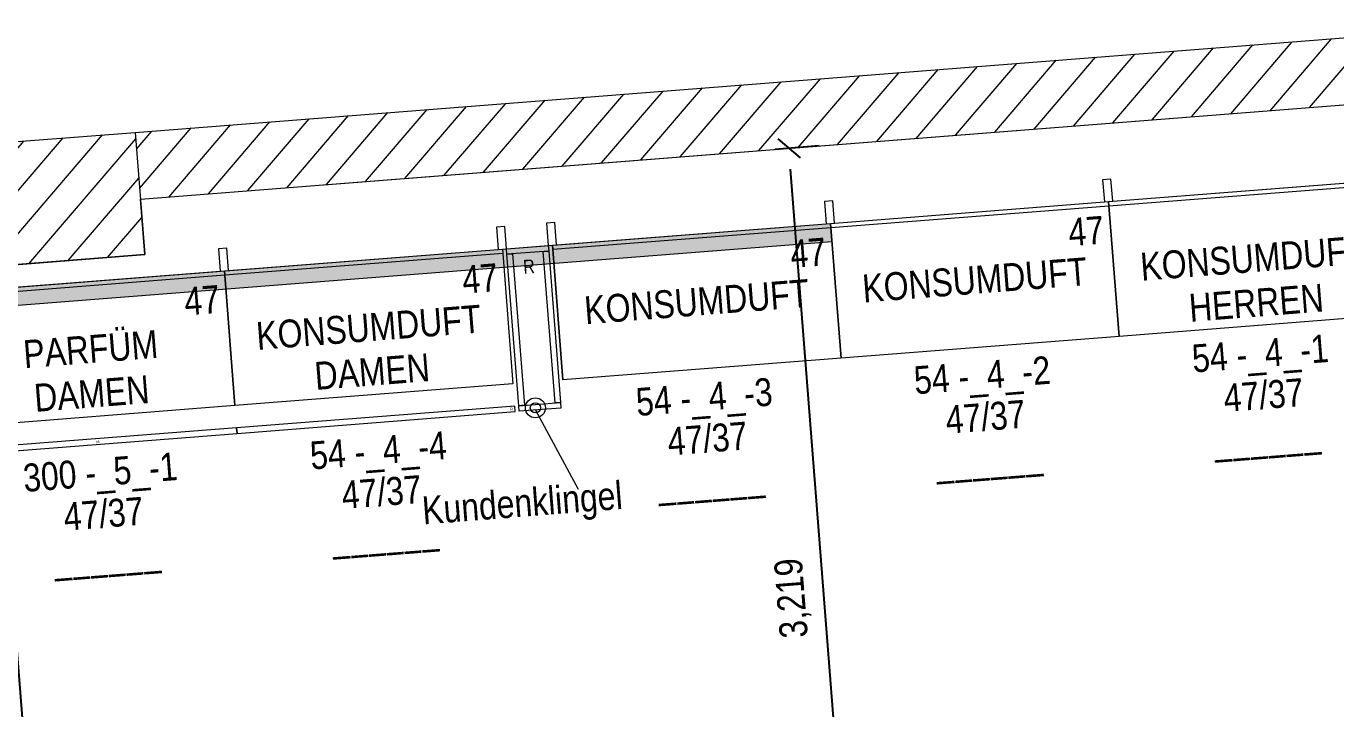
# Model space of a CAD drawing. Header units: millimetres. Extents: x 1954135 to 2038297, y 1349223 to 1397094.
# Drawn here: x 1978529 to 1983225, y 1382983 to 1385432 of the extents above; entities that cross this region are included whole.
import ezdxf
from ezdxf.enums import TextEntityAlignment as Align

# ---------------------------------------------------------------- set-up
doc = ezdxf.new("R2010")
doc.units = ezdxf.units.MM
doc.header["$MEASUREMENT"] = 0
doc.layers.get('Defpoints').update_dxf_attribs({"lineweight": 0})
for name, color, linetype, lineweight in [('01_Grundriss (Construction)', 7, 'Continuous', 0), ('10_Einrichtung', 7, 'Continuous', 0), ('10_Einrichtung (Construction)', 7, 'Continuous', 0), ('12_Deko', 7, 'Continuous', 0), ('13_Ladenbau', 94, 'Continuous', 0), ('20_Sortimentierung', 7, 'Continuous', 0), ('21_Modulnummer', 7, 'Continuous', 0), ('TXT Schrift allgemein', 7, 'Continuous', 13)]:
    doc.layers.add(name, color=color, linetype=linetype, lineweight=lineweight)
doc.styles.add('Rossmann', font='ARIALN.TTF', dxfattribs={"height": 100})
doc.styles.add('Style-Arial Narrow', font='ARIALN.TTF')
doc.dimstyles.new('Rossmann', dxfattribs={"dimtxt": 100, "dimasz": 75, "dimexe": 50, "dimexo": 0.0625, "dimgap": 50, "dimtad": 1, "dimdec": 3, "dimlfac": 0.001, "dimzin": 3, "dimtxsty": 'Rossmann', "dimcen": 0, "dimadec": 3, "dimazin": 0, "dimtfac": 1, "dimtdec": 0, "dimtofl": 0, "dimtmove": 0, "dimatfit": 1, "dimfxl": 200, "dimfxlon": 1, "dimfrac": 2, "dimtolj": 1, "dimtzin": 3, "dimarcsym": 0})

# ---------------------------------------------------------------- blocks, each defined once
blk = doc.blocks.new('_Oblique-1')
at = {"color": 0, "linetype": 'ByBlock', "lineweight": -2}
blk.add_line((0.5, 0.5), (-0.5, -0.5), dxfattribs=at)
blk = doc.blocks.new('*D372')
at = {"layer": '10_Einrichtung', "color": 0, "linetype": 'ByBlock', "lineweight": -2, "transparency": 16777216}
for p, q in [((1978240.7, 1383889.5), (1978489.9, 1383909)), ((1978383.4, 1382066.1), (1978632.6, 1382085.6))]:
    blk.add_line(p, q, dxfattribs=at)
at = {"layer": '10_Einrichtung', "color": 0, "linetype": 'Continuous', "lineweight": -2, "transparency": 16777216}
blk.add_line((1978445.9, 1383830.4), (1978576.9, 1382156.5), dxfattribs=at)
at = {"layer": 'Defpoints', "color": 0, "linetype": 'Continuous', "lineweight": 0, "transparency": 16777216}
for p in [(1977790, 1383854.3), (1978582.8, 1382081.7), (1977696.9, 1382012.4)]:
    blk.add_point(p, dxfattribs=at)
at = {"layer": '10_Einrichtung', "color": 0, "linetype": 'Continuous', "lineweight": -2, "transparency": 16777216, "xscale": 75, "yscale": 75, "zscale": 75}
for p, rotation in [((1978440, 1383905.1), 94.47537400066294), ((1978582.8, 1382081.7), 274.475374000663)]:
    blk.add_blockref('_Oblique-1', p, dxfattribs=dict(at, rotation=rotation))
at = {"layer": '10_Einrichtung', "color": 0, "linetype": 'Continuous', "lineweight": 0, "transparency": 16777216, "insert": (1978401.6, 1382984.8), "char_height": 100, "attachment_point": 5, "rotation": 94.4754, "style": 'Style-Arial Narrow'}
blk.add_mtext('\\A1;1,829', dxfattribs=at)
blk = doc.blocks.new('*U1302')
at = {"layer": '10_Einrichtung', "color": 7, "linetype": 'Continuous', "lineweight": 0}
blk.add_line((-500, 187.5), (500, 187.5), dxfattribs=at)
at = {"layer": '10_Einrichtung', "color": 7, "linetype": 'Continuous', "lineweight": 0, "flags": 128}
for points in [[(-485, 282.5), (-515, 282.5), (-515, 202.5), (-485, 202.5)], [(515, 282.5), (485, 282.5), (485, 202.5), (515, 202.5)], [(-500, 202.5), (500, 202.5), (500, -282.5), (-500, -282.5)]]:
    blk.add_lwpolyline(points, close=True, dxfattribs=at)
at = {"layer": '10_Einrichtung (Construction)', "color": 3, "linetype": 'Continuous', "lineweight": 0}
for p, q in [((-500, 202.5), (-500, -282.5)), ((500, 202.5), (500, -282.5))]:
    blk.add_line(p, q, dxfattribs=at)
at = {"layer": '10_Einrichtung (Construction)', "color": 5, "linetype": 'Continuous', "lineweight": 0}
blk.add_line((-500, 202.5), (500, 202.5), dxfattribs=at)
at = {"layer": '10_Einrichtung', "color": 7, "linetype": 'Continuous', "lineweight": 0, "style": 'Rossmann'}
blk.add_text('47', height=100, dxfattribs=at).set_placement((411.7, 103.6), align=Align.MIDDLE_CENTER)
blk = doc.blocks.new('R1 47_176')
at = {"layer": '10_Einrichtung', "color": 7, "linetype": 'Continuous', "lineweight": 0}
blk.add_blockref('*U1302', (500, -242.5), dxfattribs=at)
blk = doc.blocks.new('I1 47_176')
at = {"layer": '10_Einrichtung', "color": 7, "linetype": 'Continuous', "lineweight": 0}
blk.add_blockref('R1 47_176', (0, 0), dxfattribs=at)
at = {"layer": '20_Sortimentierung', "color": 7, "linetype": 'Continuous', "lineweight": 0, "style": 'Style-Arial Narrow'}
blk.add_attdef('I1 47_176_0', text='', height=100, dxfattribs=at).set_placement((500, -282.5), align=Align.MIDDLE_CENTER)
at = {"layer": '21_Modulnummer', "color": 7, "linetype": 'Continuous', "lineweight": 0, "insert": (500, -575), "char_height": 100, "attachment_point": 2, "line_spacing_factor": 0.6, "style": 'Style-Arial Narrow'}
blk.add_mtext('54 -_4_-2', dxfattribs=at)
at = {"layer": '21_Modulnummer', "color": 251, "linetype": 'Continuous', "lineweight": 0, "style": 'Style-Arial Narrow'}
blk.add_attdef('I1 47_176_0', text='', height=100, dxfattribs=at).set_placement((500, -725), align=Align.TOP_CENTER)
at = {"layer": '21_Modulnummer', "color": 5, "linetype": 'Continuous', "lineweight": 0, "style": 'Style-Arial Narrow'}
blk.add_attdef('I1 47_176_0', text='', height=100, dxfattribs=at).set_placement((500, -875), align=Align.TOP_CENTER)
blk = doc.blocks.new('*U1305')
at = {"layer": '10_Einrichtung', "color": 7, "linetype": 'Continuous', "lineweight": 0}
blk.add_line((-500, 187.5), (500, 187.5), dxfattribs=at)
at = {"layer": '10_Einrichtung', "color": 7, "linetype": 'Continuous', "lineweight": 0, "flags": 128}
for points in [[(-485, 282.5), (-515, 282.5), (-515, 202.5), (-485, 202.5)], [(515, 282.5), (485, 282.5), (485, 202.5), (515, 202.5)], [(-500, 202.5), (500, 202.5), (500, -282.5), (-500, -282.5)]]:
    blk.add_lwpolyline(points, close=True, dxfattribs=at)
at = {"layer": '10_Einrichtung (Construction)', "color": 3, "linetype": 'Continuous', "lineweight": 0}
for p, q in [((-500, 202.5), (-500, -282.5)), ((500, 202.5), (500, -282.5))]:
    blk.add_line(p, q, dxfattribs=at)
at = {"layer": '10_Einrichtung (Construction)', "color": 5, "linetype": 'Continuous', "lineweight": 0}
blk.add_line((-500, 202.5), (500, 202.5), dxfattribs=at)
at = {"layer": '10_Einrichtung', "color": 7, "linetype": 'Continuous', "lineweight": 0, "style": 'Rossmann'}
blk.add_text('47', height=100, dxfattribs=at).set_placement((411.7, 103.6), align=Align.MIDDLE_CENTER)
blk = doc.blocks.new('R1 47_177')
at = {"layer": '10_Einrichtung', "color": 7, "linetype": 'Continuous', "lineweight": 0}
blk.add_blockref('*U1305', (500, -242.5), dxfattribs=at)
blk = doc.blocks.new('I1 47_177')
at = {"layer": '10_Einrichtung', "color": 7, "linetype": 'Continuous', "lineweight": 0}
blk.add_blockref('R1 47_177', (0, 0), dxfattribs=at)
at = {"layer": '20_Sortimentierung', "color": 7, "linetype": 'Continuous', "lineweight": 0, "style": 'Style-Arial Narrow'}
blk.add_attdef('I1 47_177_0', text='', height=100, dxfattribs=at).set_placement((500, -282.5), align=Align.MIDDLE_CENTER)
at = {"layer": '21_Modulnummer', "color": 7, "linetype": 'Continuous', "lineweight": 0, "insert": (500, -575), "char_height": 100, "attachment_point": 2, "line_spacing_factor": 0.6, "style": 'Style-Arial Narrow'}
blk.add_mtext('54 -_4_-3', dxfattribs=at)
at = {"layer": '21_Modulnummer', "color": 251, "linetype": 'Continuous', "lineweight": 0, "style": 'Style-Arial Narrow'}
blk.add_attdef('I1 47_177_0', text='', height=100, dxfattribs=at).set_placement((500, -725), align=Align.TOP_CENTER)
at = {"layer": '21_Modulnummer', "color": 5, "linetype": 'Continuous', "lineweight": 0, "style": 'Style-Arial Narrow'}
blk.add_attdef('I1 47_177_0', text='', height=100, dxfattribs=at).set_placement((500, -875), align=Align.TOP_CENTER)
blk = doc.blocks.new('*U1314')
at = {"layer": '10_Einrichtung', "color": 7, "linetype": 'Continuous', "lineweight": 0}
blk.add_line((-500, 187.5), (500, 187.5), dxfattribs=at)
at = {"layer": '10_Einrichtung', "color": 7, "linetype": 'Continuous', "lineweight": 0, "flags": 128}
for points in [[(-485, 282.5), (-515, 282.5), (-515, 202.5), (-485, 202.5)], [(515, 282.5), (485, 282.5), (485, 202.5), (515, 202.5)], [(-500, 202.5), (500, 202.5), (500, -282.5), (-500, -282.5)]]:
    blk.add_lwpolyline(points, close=True, dxfattribs=at)
at = {"layer": '10_Einrichtung (Construction)', "color": 3, "linetype": 'Continuous', "lineweight": 0}
for p, q in [((-500, 202.5), (-500, -282.5)), ((500, 202.5), (500, -282.5))]:
    blk.add_line(p, q, dxfattribs=at)
at = {"layer": '10_Einrichtung (Construction)', "color": 5, "linetype": 'Continuous', "lineweight": 0}
blk.add_line((-500, 202.5), (500, 202.5), dxfattribs=at)
at = {"layer": '10_Einrichtung', "color": 7, "linetype": 'Continuous', "lineweight": 0, "style": 'Rossmann'}
blk.add_text('47', height=100, dxfattribs=at).set_placement((411.7, 103.6), align=Align.MIDDLE_CENTER)
blk = doc.blocks.new('R1 47_180')
at = {"layer": '10_Einrichtung', "color": 7, "linetype": 'Continuous', "lineweight": 0}
blk.add_blockref('*U1314', (500, -242.5), dxfattribs=at)
blk = doc.blocks.new('I1 47_180')
at = {"layer": '10_Einrichtung', "color": 7, "linetype": 'Continuous', "lineweight": 0}
blk.add_blockref('R1 47_180', (0, 0), dxfattribs=at)
at = {"layer": '20_Sortimentierung', "color": 7, "linetype": 'Continuous', "lineweight": 0, "style": 'Style-Arial Narrow'}
blk.add_attdef('I1 47_180_0', text='', height=100, dxfattribs=at).set_placement((500, -282.5), align=Align.MIDDLE_CENTER)
at = {"layer": '21_Modulnummer', "color": 7, "linetype": 'Continuous', "lineweight": 0, "insert": (500, -575), "char_height": 100, "attachment_point": 2, "line_spacing_factor": 0.6, "style": 'Style-Arial Narrow'}
blk.add_mtext('54 -_4_-1', dxfattribs=at)
at = {"layer": '21_Modulnummer', "color": 251, "linetype": 'Continuous', "lineweight": 0, "style": 'Style-Arial Narrow'}
blk.add_attdef('I1 47_180_0', text='', height=100, dxfattribs=at).set_placement((500, -725), align=Align.TOP_CENTER)
at = {"layer": '21_Modulnummer', "color": 5, "linetype": 'Continuous', "lineweight": 0, "style": 'Style-Arial Narrow'}
blk.add_attdef('I1 47_180_0', text='', height=100, dxfattribs=at).set_placement((500, -875), align=Align.TOP_CENTER)
blk = doc.blocks.new('*U1317')
at = {"layer": '10_Einrichtung', "color": 7, "linetype": 'Continuous', "lineweight": 0}
blk.add_line((-500, 187.5), (500, 187.5), dxfattribs=at)
at = {"layer": '10_Einrichtung', "color": 7, "linetype": 'Continuous', "lineweight": 0, "flags": 128}
for points in [[(-485, 282.5), (-515, 282.5), (-515, 202.5), (-485, 202.5)], [(515, 282.5), (485, 282.5), (485, 202.5), (515, 202.5)], [(-500, 202.5), (500, 202.5), (500, -282.5), (-500, -282.5)]]:
    blk.add_lwpolyline(points, close=True, dxfattribs=at)
at = {"layer": '10_Einrichtung (Construction)', "color": 3, "linetype": 'Continuous', "lineweight": 0}
for p, q in [((-500, 202.5), (-500, -282.5)), ((500, 202.5), (500, -282.5))]:
    blk.add_line(p, q, dxfattribs=at)
at = {"layer": '10_Einrichtung (Construction)', "color": 5, "linetype": 'Continuous', "lineweight": 0}
blk.add_line((-500, 202.5), (500, 202.5), dxfattribs=at)
at = {"layer": '10_Einrichtung', "color": 7, "linetype": 'Continuous', "lineweight": 0, "style": 'Rossmann'}
blk.add_text('47', height=100, dxfattribs=at).set_placement((411.7, 103.6), align=Align.MIDDLE_CENTER)
blk = doc.blocks.new('R1 47_181')
at = {"layer": '10_Einrichtung', "color": 7, "linetype": 'Continuous', "lineweight": 0}
blk.add_blockref('*U1317', (500, -242.5), dxfattribs=at)
blk = doc.blocks.new('I1 47_181')
at = {"layer": '10_Einrichtung', "color": 7, "linetype": 'Continuous', "lineweight": 0}
blk.add_blockref('R1 47_181', (0, 0), dxfattribs=at)
at = {"layer": '20_Sortimentierung', "color": 7, "linetype": 'Continuous', "lineweight": 0, "style": 'Style-Arial Narrow'}
blk.add_attdef('I1 47_181_0', text='', height=100, dxfattribs=at).set_placement((500, -282.5), align=Align.MIDDLE_CENTER)
at = {"layer": '21_Modulnummer', "color": 7, "linetype": 'Continuous', "lineweight": 0, "insert": (500, -675), "char_height": 100, "attachment_point": 2, "line_spacing_factor": 0.6, "style": 'Style-Arial Narrow'}
blk.add_mtext('54 -_4_-4', dxfattribs=at)
at = {"layer": '21_Modulnummer', "color": 251, "linetype": 'Continuous', "lineweight": 0, "style": 'Style-Arial Narrow'}
blk.add_attdef('I1 47_181_0', text='', height=100, dxfattribs=at).set_placement((500, -825), align=Align.TOP_CENTER)
at = {"layer": '21_Modulnummer', "color": 5, "linetype": 'Continuous', "lineweight": 0, "style": 'Style-Arial Narrow'}
blk.add_attdef('I1 47_181_0', text='', height=100, dxfattribs=at).set_placement((500, -975), align=Align.TOP_CENTER)
blk = doc.blocks.new('*U1320')
at = {"layer": '10_Einrichtung', "color": 7, "linetype": 'Continuous', "lineweight": 0}
blk.add_line((-500, 187.5), (500, 187.5), dxfattribs=at)
at = {"layer": '10_Einrichtung', "color": 7, "linetype": 'Continuous', "lineweight": 0, "flags": 128}
for points in [[(-485, 282.5), (-515, 282.5), (-515, 202.5), (-485, 202.5)], [(515, 282.5), (485, 282.5), (485, 202.5), (515, 202.5)], [(-500, 202.5), (500, 202.5), (500, -282.5), (-500, -282.5)]]:
    blk.add_lwpolyline(points, close=True, dxfattribs=at)
at = {"layer": '10_Einrichtung (Construction)', "color": 3, "linetype": 'Continuous', "lineweight": 0}
for p, q in [((-500, 202.5), (-500, -282.5)), ((500, 202.5), (500, -282.5))]:
    blk.add_line(p, q, dxfattribs=at)
at = {"layer": '10_Einrichtung (Construction)', "color": 5, "linetype": 'Continuous', "lineweight": 0}
blk.add_line((-500, 202.5), (500, 202.5), dxfattribs=at)
at = {"layer": '10_Einrichtung', "color": 7, "linetype": 'Continuous', "lineweight": 0, "style": 'Rossmann'}
blk.add_text('47', height=100, dxfattribs=at).set_placement((411.7, 103.6), align=Align.MIDDLE_CENTER)
blk = doc.blocks.new('R1 47_182')
at = {"layer": '10_Einrichtung', "color": 7, "linetype": 'Continuous', "lineweight": 0}
blk.add_blockref('*U1320', (500, -242.5), dxfattribs=at)
blk = doc.blocks.new('I1 47_182')
at = {"layer": '10_Einrichtung', "color": 7, "linetype": 'Continuous', "lineweight": 0}
blk.add_blockref('R1 47_182', (0, 0), dxfattribs=at)
at = {"layer": '20_Sortimentierung', "color": 7, "linetype": 'Continuous', "lineweight": 0, "style": 'Style-Arial Narrow'}
blk.add_attdef('I1 47_182_0', text='', height=100, dxfattribs=at).set_placement((500, -282.5), align=Align.MIDDLE_CENTER)
at = {"layer": '21_Modulnummer', "color": 7, "linetype": 'Continuous', "lineweight": 0, "insert": (500, -675), "char_height": 100, "attachment_point": 2, "line_spacing_factor": 0.6, "style": 'Style-Arial Narrow'}
blk.add_mtext('300 -_5_-1', dxfattribs=at)
at = {"layer": '21_Modulnummer', "color": 251, "linetype": 'Continuous', "lineweight": 0, "style": 'Style-Arial Narrow'}
blk.add_attdef('I1 47_182_0', text='', height=100, dxfattribs=at).set_placement((500, -825), align=Align.TOP_CENTER)
at = {"layer": '21_Modulnummer', "color": 5, "linetype": 'Continuous', "lineweight": 0, "style": 'Style-Arial Narrow'}
blk.add_attdef('I1 47_182_0', text='', height=100, dxfattribs=at).set_placement((500, -975), align=Align.TOP_CENTER)
blk = doc.blocks.new('*U1362')
at = {"layer": '10_Einrichtung', "color": 254, "linetype": 'Continuous', "lineweight": 13, "flags": 128}
for points in [[(75, 272.5), (-75, 272.5), (-75, 292.5), (75, 292.5)], [(-75, -272.5), (-75, 272.5), (-55, 272.5), (-55, -272.5)], [(55, -272.5), (55, 272.5), (75, 272.5), (75, -272.5)], [(75, -292.5), (-75, -292.5), (-75, -272.5), (75, -272.5)]]:
    blk.add_lwpolyline(points, close=True, dxfattribs=at)
blk = doc.blocks.new('*U1363')
at = {"layer": '10_Einrichtung', "color": 7, "linetype": 'Continuous', "lineweight": 0, "flags": 128}
for points in [[(-105, -40), (-75, -40), (-75, 40), (-105, 40)], [(75, -40), (105, -40), (105, 40), (75, 40)]]:
    blk.add_lwpolyline(points, close=True, dxfattribs=at)
blk = doc.blocks.new('*U1361')
at = {"layer": '10_Einrichtung', "color": 7, "linetype": 'Continuous', "lineweight": 0, "rotation": 180}
blk.add_blockref('*U1363', (0, 292.5), dxfattribs=at)
at = {"layer": '10_Einrichtung', "color": 254, "linetype": 'Continuous', "lineweight": 13, "rotation": 180}
blk.add_blockref('*U1362', (0, -40), dxfattribs=at)
blk = doc.blocks.new('Parr-A-i')
at = {"layer": '10_Einrichtung', "color": 254, "linetype": 'Continuous', "lineweight": 13, "rotation": 180}
blk.add_blockref('*U1361', (-90, 292.5), dxfattribs=at)
at = {"layer": '10_Einrichtung', "color": 7, "linetype": 'Continuous', "style": 'Style-Arial Narrow'}
blk.add_text('R', height=50, rotation=180, dxfattribs=at).set_placement((-90, 85), align=Align.TOP_CENTER)
blk = doc.blocks.new('*U1299')
at = {"layer": '10_Einrichtung (Construction)', "color": 5, "linetype": 'Continuous', "lineweight": 13}
for radius in [45, 22.9]:
    blk.add_circle((0, 0), radius, dxfattribs=at)
blk = doc.blocks.new('*U1298')
at = {"layer": '10_Einrichtung (Construction)', "color": 5, "linetype": 'Continuous', "lineweight": 0}
blk.add_line((-283.6, 218.6), (-151.5, -78.4), dxfattribs=at)
at = {"layer": '10_Einrichtung', "color": 5, "linetype": 'Continuous', "lineweight": 13, "xscale": 0.79663892663038, "yscale": 0.79663892663038, "zscale": 0.79663892663038}
blk.add_blockref('*U1299', (-282, 225), dxfattribs=at)
at = {"layer": '10_Einrichtung', "color": 5, "linetype": 'Continuous', "lineweight": 0, "style": 'Rossmann'}
blk.add_text('Kundenklingel', height=100, dxfattribs=at).set_placement((-355.6, -110.8), align=Align.MIDDLE_CENTER)
blk = doc.blocks.new('*D1484')
at = {"layer": '13_Ladenbau', "color": 0, "linetype": 'ByBlock', "lineweight": -2, "transparency": 16777216}
for p, q in [((1981372.7, 1385002.3), (1981214.6, 1384989.9)), ((1981316.3, 1381769.1), (1981565.5, 1381788.6))]:
    blk.add_line(p, q, dxfattribs=at)
at = {"layer": '13_Ladenbau', "color": 94, "linetype": 'Continuous', "lineweight": -2, "transparency": 16777216}
blk.add_line((1981509.8, 1381859.4), (1981270.3, 1384919.1), dxfattribs=at)
at = {"layer": 'Defpoints', "color": 0, "linetype": 'Continuous', "lineweight": 0, "transparency": 16777216}
for p in [(1981264.5, 1384993.8), (1981372.8, 1385002.3), (1981030.2, 1381746.7)]:
    blk.add_point(p, dxfattribs=at)
at = {"layer": '13_Ladenbau', "color": 94, "linetype": 'Continuous', "lineweight": -2, "transparency": 16777216, "xscale": 75, "yscale": 75, "zscale": 75}
for p, rotation in [((1981264.5, 1384993.8), 94.47537400065903), ((1981515.7, 1381784.7), 274.475374000659)]:
    blk.add_blockref('_Oblique-1', p, dxfattribs=dict(at, rotation=rotation))
at = {"layer": '13_Ladenbau', "color": 0, "linetype": 'Continuous', "lineweight": 0, "transparency": 16777216, "insert": (1981280.3, 1383380.7), "char_height": 100, "attachment_point": 5, "rotation": 94.4754, "style": 'Style-Arial Narrow'}
blk.add_mtext('\\A1;3,219', dxfattribs=at)

msp = doc.modelspace()

# ---------------------------------------------------------------- hatches: boundary and pattern name
at = {"layer": '01_Grundriss (Construction)', "linetype": 'Continuous', "lineweight": 0}
h = msp.add_hatch(dxfattribs=at)
h.set_pattern_fill('HATCH', style=0, pattern_type=2)
h.set_pattern_definition([(49.4754, (1981253.89, 1384022.23), (-76.0127, 64.9775), [])])
h.paths.add_polyline_path([(1978938.7672, 1384811.8127), (1983803.8879, 1385192.6021), (1983785.1606, 1385431.8703), (1978920.0399, 1385051.081)], flags=0)
h = msp.add_hatch(dxfattribs=at)
h.set_pattern_fill('HATCH', style=0, pattern_type=2)
h.set_pattern_definition([(49.475, (1978680.21, 1384590.96), (-76.013, 64.977), [])])
h.paths.add_polyline_path([(1978371.7169, 1385008.1641), (1978920.0399, 1385051.081), (1978954.3734, 1384612.4226), (1978406.0503, 1384569.5057)], flags=0)

# ---------------------------------------------------------------- linework, layer by layer
at = {"layer": '01_Grundriss (Construction)', "lineweight": 0}
for p, q in [((1978920.0399, 1385051.081), (1983785.1606, 1385431.8703)), ((1978938.7672, 1384811.8127), (1983803.8879, 1385192.6021))]:
    msp.add_line(p, q, dxfattribs=at)
at = {"layer": '01_Grundriss (Construction)', "color": 7, "linetype": 'Continuous', "lineweight": 0}
for p, q in [((1978938.7672, 1384811.8127), (1983803.8879, 1385192.6021)), ((1979596.7549, 1384863.3129), (1983803.8879, 1385192.6021)), ((1978954.3734, 1384612.4226), (1978938.7672, 1384811.8127)), ((1978406.0503, 1384569.5057), (1978954.3734, 1384612.4226))]:
    msp.add_line(p, q, dxfattribs=at)
at = {"layer": '01_Grundriss (Construction)', "color": 7, "linetype": 'Continuous', "lineweight": 0, "flags": 128}
msp.add_lwpolyline([(1978371.7169, 1385008.1641), (1978920.0399, 1385051.081), (1978954.3734, 1384612.4226), (1978406.0503, 1384569.5057)], close=True, dxfattribs=at)
at = {"layer": '10_Einrichtung', "color": 254, "linetype": 'Continuous', "lineweight": 13, "true_color": 0xf5deb3, "flags": 128}
for points in [[(1980280.8003, 1384069.2684), (1979283.8494, 1383991.2378), (1979285.41, 1383971.2987), (1980282.361, 1384049.3293)], [(1979283.8494, 1383991.2378), (1978286.8984, 1383913.2071), (1978288.459, 1383893.2681), (1979285.41, 1383971.2987)]]:
    msp.add_lwpolyline(points, close=True, dxfattribs=at)
at = {"layer": '12_Deko', "color": 254, "linetype": 'Continuous', "true_color": 0xf5deb3, "transparency": 33554636, "flags": 128}
msp.add_lwpolyline([(1975072.5071, 1384228.3471), (1981413.1152, 1384724.6218), (1981418.3121, 1384658.2235), (1975077.704, 1384161.9489)], close=True, dxfattribs=at)
at = {"layer": '12_Deko', "color": 254, "linetype": 'Continuous', "true_color": 0xf5deb3, "transparency": 33554636, "extrusion": (0, 0, -1)}
msp.add_solid([(-1975072.5071, 1384228.3471), (-1981413.1152, 1384724.6218), (-1975077.704, 1384161.9489), (-1981418.3121, 1384658.2235)], dxfattribs=at)

# ---------------------------------------------------------------- block references
at = {"layer": '10_Einrichtung', "color": 254, "linetype": 'Continuous', "lineweight": 13, "true_color": 0xf5deb3, "rotation": 184.4753740006587}
msp.add_blockref('Parr-A-i', (1980233.5918, 1384672.4237), dxfattribs=at)
at = {"layer": '10_Einrichtung', "color": 5, "linetype": 'Continuous', "lineweight": 0, "rotation": 4.475374000658773}
msp.add_blockref('*U1298', (1980653.742, 1383860.6952), dxfattribs=at)
at = {"layer": 'TXT Schrift allgemein'}
ref = msp.add_blockref('I1 47_180', (1982406.9449, 1384842.5304), dxfattribs=dict(at, rotation=4.475374000658773))
ref.add_attrib('I1 47_180_0', '47/37', dxfattribs={"layer": '21_Modulnummer', "color": 251, "linetype": 'Continuous', "lineweight": 0, "height": 100, "rotation": 4.475374, "style": 'Style-Arial Narrow'}).set_placement((1982961.9926, 1384158.7563), align=Align.TOP_CENTER)
ref.add_attrib('I1 47_180_0', 'KONSUMDUFT', dxfattribs={"layer": '20_Sortimentierung', "color": 7, "linetype": 'Continuous', "lineweight": 0, "height": 100, "rotation": 4.475374, "style": 'Style-Arial Narrow'}).set_placement((1982927.464, 1384599.9071), align=Align.MIDDLE_CENTER)
ref.add_attrib('I1 47_180_0', '______', dxfattribs={"layer": '21_Modulnummer', "color": 5, "linetype": 'Continuous', "lineweight": 0, "height": 100, "rotation": 4.475374, "style": 'Style-Arial Narrow'}).set_placement((1982973.6972, 1384009.2136), align=Align.TOP_CENTER)
ref = msp.add_blockref('I1 47_176', (1981409.994, 1384764.4998), dxfattribs=dict(at, rotation=4.475374000658773))
ref.add_attrib('I1 47_176_0', '47/37', dxfattribs={"layer": '21_Modulnummer', "color": 251, "linetype": 'Continuous', "lineweight": 0, "height": 100, "rotation": 4.475374, "style": 'Style-Arial Narrow'}).set_placement((1981965.0416, 1384080.7257), align=Align.TOP_CENTER)
ref.add_attrib('I1 47_176_0', 'KONSUMDUFT', dxfattribs={"layer": '20_Sortimentierung', "color": 7, "linetype": 'Continuous', "lineweight": 0, "height": 100, "rotation": 4.475374, "style": 'Style-Arial Narrow'}).set_placement((1981930.5131, 1384521.8765), align=Align.MIDDLE_CENTER)
ref.add_attrib('I1 47_176_0', '______', dxfattribs={"layer": '21_Modulnummer', "color": 5, "linetype": 'Continuous', "lineweight": 0, "height": 100, "rotation": 4.475374, "style": 'Style-Arial Narrow'}).set_placement((1981976.7462, 1383931.183), align=Align.TOP_CENTER)
ref = msp.add_blockref('I1 47_177', (1980413.043, 1384686.4692), dxfattribs=dict(at, rotation=4.475374000658773))
ref.add_attrib('I1 47_177_0', '47/37', dxfattribs={"layer": '21_Modulnummer', "color": 251, "linetype": 'Continuous', "lineweight": 0, "height": 100, "rotation": 4.475374, "style": 'Style-Arial Narrow'}).set_placement((1980968.0907, 1384002.6951), align=Align.TOP_CENTER)
ref.add_attrib('I1 47_177_0', 'KONSUMDUFT', dxfattribs={"layer": '20_Sortimentierung', "color": 7, "linetype": 'Continuous', "lineweight": 0, "height": 100, "rotation": 4.475374, "style": 'Style-Arial Narrow'}).set_placement((1980933.5621, 1384443.8459), align=Align.MIDDLE_CENTER)
ref.add_attrib('I1 47_177_0', '______', dxfattribs={"layer": '21_Modulnummer', "color": 5, "linetype": 'Continuous', "lineweight": 0, "height": 100, "rotation": 4.475374, "style": 'Style-Arial Narrow'}).set_placement((1980979.7953, 1383853.1524), align=Align.TOP_CENTER)
ref = msp.add_blockref('I1 47_181', (1979236.6409, 1384594.3931), dxfattribs=dict(at, rotation=4.475374000658773))
ref.add_attrib('I1 47_181_0', '47/37', dxfattribs={"layer": '21_Modulnummer', "color": 251, "linetype": 'Continuous', "lineweight": 0, "height": 100, "rotation": 4.475374, "style": 'Style-Arial Narrow'}).set_placement((1979799.4916, 1383810.9238), align=Align.TOP_CENTER)
ref.add_attrib('I1 47_181_0', 'KONSUMDUFT', dxfattribs={"layer": '20_Sortimentierung', "color": 7, "linetype": 'Continuous', "lineweight": 0, "height": 100, "rotation": 4.475374, "style": 'Style-Arial Narrow'}).set_placement((1979757.16, 1384351.7697), align=Align.MIDDLE_CENTER)
ref.add_attrib('I1 47_181_0', '______', dxfattribs={"layer": '21_Modulnummer', "color": 5, "linetype": 'Continuous', "lineweight": 0, "height": 100, "rotation": 4.475374, "style": 'Style-Arial Narrow'}).set_placement((1979811.1962, 1383661.3812), align=Align.TOP_CENTER)
ref = msp.add_blockref('I1 47_182', (1978239.6899, 1384516.3625), dxfattribs=dict(at, rotation=4.475374000658773))
ref.add_attrib('I1 47_182_0', '47/37', dxfattribs={"layer": '21_Modulnummer', "color": 251, "linetype": 'Continuous', "lineweight": 0, "height": 100, "rotation": 4.475374, "style": 'Style-Arial Narrow'}).set_placement((1978802.5406, 1383732.8932), align=Align.TOP_CENTER)
ref.add_attrib('I1 47_182_0', 'PARFÜM', dxfattribs={"layer": '20_Sortimentierung', "color": 7, "linetype": 'Continuous', "lineweight": 0, "height": 100, "rotation": 4.475374, "style": 'Style-Arial Narrow'}).set_placement((1978760.209, 1384273.7391), align=Align.MIDDLE_CENTER)
ref.add_attrib('I1 47_182_0', '______', dxfattribs={"layer": '21_Modulnummer', "color": 5, "linetype": 'Continuous', "lineweight": 0, "height": 100, "rotation": 4.475374, "style": 'Style-Arial Narrow'}).set_placement((1978814.2452, 1383583.3506), align=Align.TOP_CENTER)

# ---------------------------------------------------------------- texts
at = {"layer": '20_Sortimentierung', "color": 5, "linetype": 'Continuous', "lineweight": 0, "style": 'Rossmann'}
for s, p in [('HERREN', (1982939.9833, 1384439.9557)), ('DAMEN', (1979769.5932, 1384192.9181)), ('DAMEN', (1978764.0969, 1384114.2187))]:
    msp.add_text(s, height=100, rotation=4.475374, dxfattribs=at).set_placement(p, align=Align.MIDDLE_CENTER)
at = {"layer": '21_Modulnummer', "color": 7, "linetype": 'Continuous', "style": 'Style-Arial Narrow'}
for s, p in [('R', (1980269.2375, 1384063.2832)), ('M', (1978785.9335, 1383946.0128))]:
    msp.add_text(s, height=10, rotation=4.475374, dxfattribs=at).set_placement(p, align=Align.TOP_CENTER)

# ---------------------------------------------------------------- dimensions: what is measured, and where the dimension line sits
at = {"layer": '10_Einrichtung', "linetype": 'Continuous', "lineweight": 0}
dim = msp.add_linear_dim(base=(1978582.7658, 1382081.7095), p1=(1977789.9835, 1383854.2528), p2=(1977696.8828, 1382012.3721), angle=274.475374, dimstyle='Rossmann', override={"dimtxsty": 'Style-Arial Narrow', "dimblk": '_Oblique-1', "dimtdec": 3, "dimfrac": 0}, dxfattribs=at)
dim.commit()
dim.dimension.update_dxf_attribs({"geometry": '*D372', "text_midpoint": (1978401.647, 1382984.8304)})
at = {"layer": '13_Ladenbau', "color": 94, "linetype": 'Continuous', "lineweight": 0}
dim = msp.add_linear_dim(base=(1981264.4836, 1384993.8448), p1=(1981030.1929, 1381746.6622), p2=(1981372.8082, 1385002.3233), angle=94.475374, dimstyle='Rossmann', override={"dimtxsty": 'Style-Arial Narrow', "dimblk": '_Oblique-1', "dimclrd": 94, "dimtdec": 3, "dimfrac": 0}, dxfattribs=at)
dim.commit()
dim.dimension.update_dxf_attribs({"geometry": '*D1484', "text_midpoint": (1981280.3141, 1383380.6614)})

doc.saveas('drawing.dxf')
